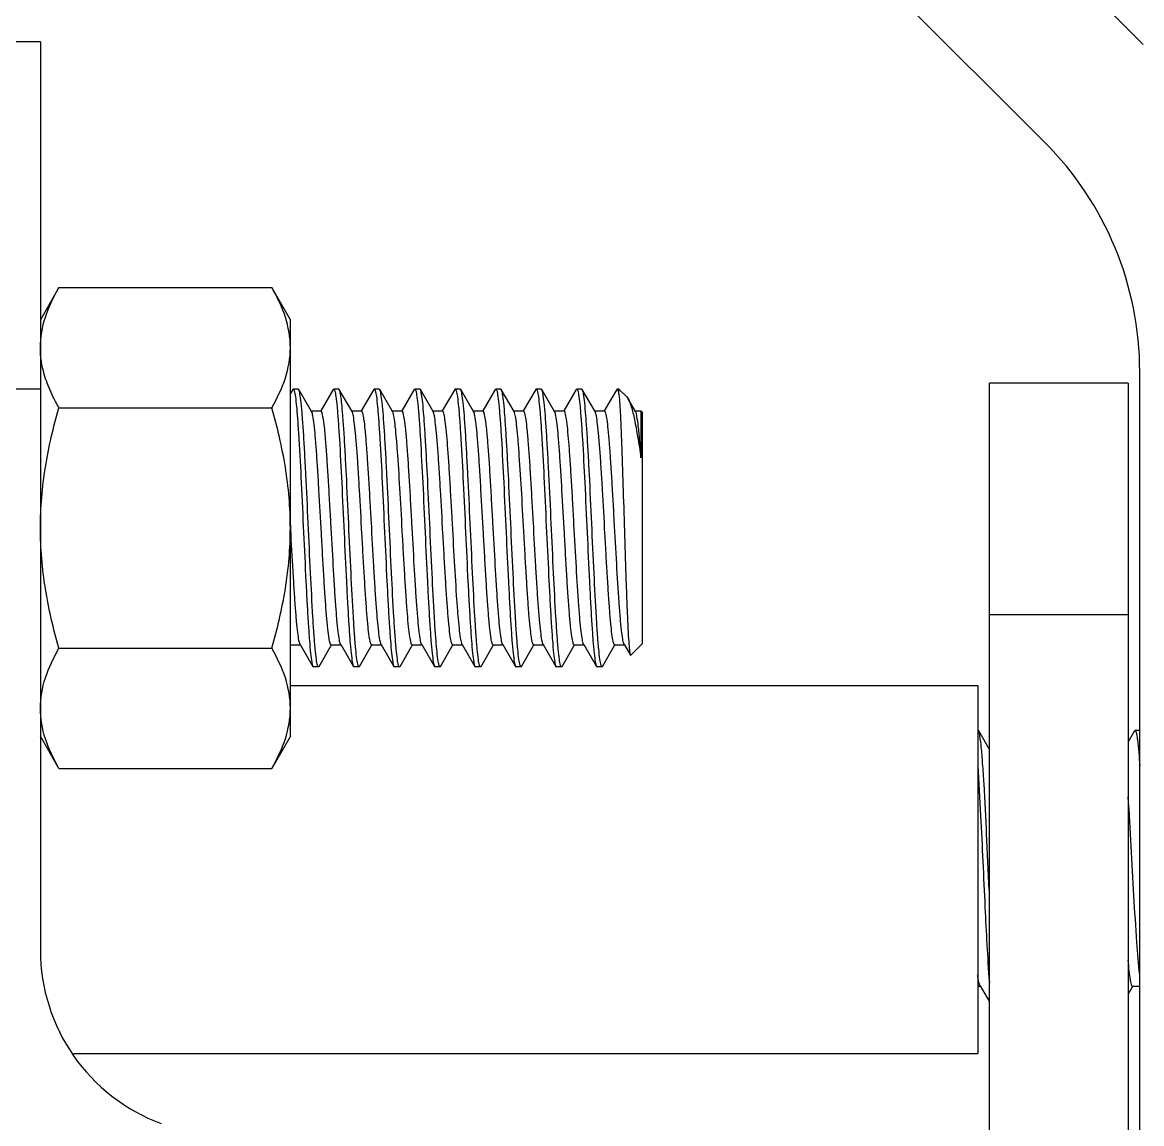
# Model space of a CAD drawing. Header units: inches. Extents: x -1293886 to -986005, y -15154 to 203628.
# Drawn here: x -1251787.1 to -1251553, y 85321.7 to 85552 of the extents above; entities that cross this region are included whole.
import ezdxf

# ---------------------------------------------------------------- set-up
doc = ezdxf.new("R2010")
doc.units = ezdxf.units.IN
doc.header["$LTSCALE"] = 100
doc.header["$MEASUREMENT"] = 0
doc.layers.add('W_DIM', color=4, linetype='Continuous')

# ---------------------------------------------------------------- blocks, each defined once
blk = doc.blocks.new('1111')
at = {"layer": 'W_DIM', "color": 7}
for p, q in [((-2291161.77, 1710171.53), (-2291038.33, 1710048.09)), ((-2291058.87, 1710027.55), (-2291182.31, 1710150.99)), ((-2291268.96, 1710048.61), (-2291298.01, 1710048.61)), ((-2291268.96, 1710048.61), (-2291268.96, 1709858.7)), ((-2291265.07, 1709997.25), (-2291268.96, 1709990.51)), ((-2291265.07, 1709997.25), (-2291220.57, 1709997.25)), ((-2291216.68, 1709990.51), (-2291220.57, 1709997.25)), ((-2291216.68, 1709903.39), (-2291216.68, 1709990.51)), ((-2291039.02, 1709773.89), (-2291039.02, 1709979.63)), ((-2291070.48, 1709661.73), (-2291070.48, 1709977.21)), ((-2291041.44, 1709977.21), (-2291070.48, 1709977.21)), ((-2291041.44, 1709977.21), (-2291041.44, 1709531.84)), ((-2291268.96, 1709976), (-2291298.01, 1709976)), ((-2291216.18, 1709975.9), (-2291216.68, 1709975.05)), ((-2291216.18, 1709975.9), (-2291216.08, 1709976)), ((-2291215.02, 1709976), (-2291216.08, 1709976)), ((-2291215.02, 1709976), (-2291216.08, 1709976)), ((-2291216.08, 1709976), (-2291216.06, 1709975.99)), ((-2291214.91, 1709975.9), (-2291215.02, 1709976)), ((-2291212.23, 1709971.29), (-2291214.91, 1709975.9)), ((-2291207.71, 1709975.9), (-2291210.31, 1709971.42)), ((-2291207.71, 1709975.9), (-2291207.6, 1709976)), ((-2291206.55, 1709976), (-2291207.6, 1709976)), ((-2291206.55, 1709976), (-2291207.6, 1709976)), ((-2291207.6, 1709976), (-2291207.59, 1709975.99)), ((-2291206.44, 1709975.9), (-2291206.55, 1709976)), ((-2291203.76, 1709971.29), (-2291206.44, 1709975.9)), ((-2291199.24, 1709975.9), (-2291201.84, 1709971.42)), ((-2291199.24, 1709975.9), (-2291199.13, 1709976)), ((-2291198.07, 1709976), (-2291199.13, 1709976)), ((-2291198.07, 1709976), (-2291199.13, 1709976)), ((-2291199.13, 1709976), (-2291199.12, 1709975.99)), ((-2291197.97, 1709975.9), (-2291198.07, 1709976)), ((-2291195.29, 1709971.29), (-2291197.97, 1709975.9)), ((-2291190.77, 1709975.9), (-2291193.36, 1709971.42)), ((-2291190.77, 1709975.9), (-2291190.66, 1709976)), ((-2291189.6, 1709976), (-2291190.66, 1709976)), ((-2291189.6, 1709976), (-2291190.66, 1709976)), ((-2291190.66, 1709976), (-2291190.64, 1709975.99)), ((-2291189.49, 1709975.9), (-2291189.6, 1709976)), ((-2291186.82, 1709971.29), (-2291189.49, 1709975.9)), ((-2291182.3, 1709975.9), (-2291184.89, 1709971.42)), ((-2291182.3, 1709975.9), (-2291182.19, 1709976)), ((-2291181.13, 1709976), (-2291182.19, 1709976)), ((-2291181.13, 1709976), (-2291182.19, 1709976)), ((-2291182.19, 1709976), (-2291182.17, 1709975.99)), ((-2291181.02, 1709975.9), (-2291181.13, 1709976)), ((-2291178.35, 1709971.29), (-2291181.02, 1709975.9)), ((-2291173.83, 1709975.9), (-2291176.42, 1709971.42)), ((-2291173.83, 1709975.9), (-2291173.72, 1709976)), ((-2291172.66, 1709976), (-2291173.72, 1709976)), ((-2291172.66, 1709976), (-2291173.72, 1709976)), ((-2291173.72, 1709976), (-2291173.7, 1709975.99)), ((-2291172.55, 1709975.9), (-2291172.66, 1709976)), ((-2291169.88, 1709971.29), (-2291172.55, 1709975.9)), ((-2291165.35, 1709975.9), (-2291167.95, 1709971.42)), ((-2291165.35, 1709975.9), (-2291165.25, 1709976)), ((-2291164.19, 1709976), (-2291165.25, 1709976)), ((-2291164.19, 1709976), (-2291165.25, 1709976)), ((-2291165.25, 1709976), (-2291165.23, 1709975.99)), ((-2291164.08, 1709975.9), (-2291164.19, 1709976)), ((-2291161.4, 1709971.29), (-2291164.08, 1709975.9)), ((-2291156.88, 1709975.9), (-2291159.48, 1709971.42)), ((-2291156.88, 1709975.9), (-2291156.77, 1709976)), ((-2291155.72, 1709976), (-2291156.77, 1709976)), ((-2291155.72, 1709976), (-2291156.77, 1709976)), ((-2291156.77, 1709976), (-2291156.76, 1709975.99)), ((-2291155.61, 1709975.9), (-2291155.72, 1709976)), ((-2291152.93, 1709971.29), (-2291155.61, 1709975.9)), ((-2291148.41, 1709975.9), (-2291151.01, 1709971.42)), ((-2291148.3, 1709976), (-2291148.41, 1709975.9)), ((-2291147.94, 1709976), (-2291148.3, 1709976)), ((-2291146.3, 1709974.35), (-2291147.94, 1709976)), ((-2291147.94, 1709974.93), (-2291147.94, 1709976)), ((-2291265.07, 1709972.1), (-2291220.57, 1709972.1)), ((-2291144.46, 1709971.29), (-2291146.02, 1709973.98)), ((-2291210.26, 1709971.4), (-2291212.3, 1709971.4)), ((-2291201.79, 1709971.4), (-2291203.83, 1709971.4)), ((-2291193.32, 1709971.4), (-2291195.35, 1709971.4)), ((-2291195.23, 1709971.15), (-2291195.29, 1709971.29)), ((-2291184.84, 1709971.4), (-2291186.88, 1709971.4)), ((-2291176.37, 1709971.4), (-2291178.41, 1709971.4)), ((-2291167.9, 1709971.4), (-2291169.94, 1709971.4)), ((-2291169.8, 1709971.11), (-2291169.88, 1709971.29)), ((-2291159.43, 1709971.4), (-2291161.47, 1709971.4)), ((-2291150.96, 1709971.4), (-2291153, 1709971.4)), ((-2291143.34, 1709971.4), (-2291144.52, 1709971.4)), ((-2291143.1, 1709971.15), (-2291143.34, 1709971.4)), ((-2291143.34, 1709971.4), (-2291143.34, 1709961.62)), ((-2291143.1, 1709971.15), (-2291143.1, 1709922.75)), ((-2291216.61, 1709946.95), (-2291216.68, 1709948.13)), ((-2291216.6, 1709946.65), (-2291216.61, 1709946.95)), ((-2291041.44, 1709928.8), (-2291070.48, 1709928.8)), ((-2291155.32, 1709922.61), (-2291155.4, 1709922.79)), ((-2291265.07, 1709921.8), (-2291220.57, 1709921.8)), ((-2291216.68, 1709922.25), (-2291216.55, 1709922.48)), ((-2291216.6, 1709922.5), (-2291214.56, 1709922.5)), ((-2291214.62, 1709922.61), (-2291211.95, 1709918)), ((-2291210.67, 1709918), (-2291208.08, 1709922.48)), ((-2291208.13, 1709922.5), (-2291206.09, 1709922.5)), ((-2291206.15, 1709922.61), (-2291203.48, 1709918)), ((-2291202.2, 1709918), (-2291199.61, 1709922.48)), ((-2291199.65, 1709922.5), (-2291197.62, 1709922.5)), ((-2291197.68, 1709922.61), (-2291195, 1709918)), ((-2291193.73, 1709918), (-2291191.13, 1709922.48)), ((-2291191.18, 1709922.5), (-2291189.14, 1709922.5)), ((-2291189.21, 1709922.61), (-2291186.53, 1709918)), ((-2291185.26, 1709918), (-2291182.66, 1709922.48)), ((-2291182.71, 1709922.5), (-2291180.67, 1709922.5)), ((-2291180.74, 1709922.61), (-2291178.06, 1709918)), ((-2291176.79, 1709918), (-2291174.19, 1709922.48)), ((-2291174.24, 1709922.5), (-2291172.2, 1709922.5)), ((-2291172.27, 1709922.61), (-2291169.59, 1709918)), ((-2291168.31, 1709918), (-2291165.72, 1709922.48)), ((-2291165.77, 1709922.5), (-2291163.73, 1709922.5)), ((-2291163.79, 1709922.61), (-2291161.12, 1709918)), ((-2291159.84, 1709918), (-2291157.25, 1709922.48)), ((-2291157.3, 1709922.5), (-2291155.26, 1709922.5)), ((-2291155.32, 1709922.61), (-2291152.65, 1709918)), ((-2291151.37, 1709918), (-2291148.78, 1709922.48)), ((-2291148.82, 1709922.5), (-2291146.79, 1709922.5)), ((-2291146.85, 1709922.61), (-2291146.89, 1709922.7)), ((-2291146.85, 1709922.61), (-2291146.79, 1709922.5)), ((-2291146.79, 1709922.5), (-2291145.56, 1709920.38)), ((-2291143.1, 1709922.75), (-2291145.48, 1709920.36)), ((-2291145.56, 1709920.38), (-2291145.48, 1709920.36)), ((-2291211.95, 1709918), (-2291211.84, 1709917.9)), ((-2291210.78, 1709917.9), (-2291211.84, 1709917.9)), ((-2291210.78, 1709917.9), (-2291211.84, 1709917.9)), ((-2291210.78, 1709917.9), (-2291210.8, 1709917.91)), ((-2291210.67, 1709918), (-2291210.78, 1709917.9)), ((-2291203.48, 1709918), (-2291203.37, 1709917.9)), ((-2291202.31, 1709917.9), (-2291203.37, 1709917.9)), ((-2291202.31, 1709917.9), (-2291203.37, 1709917.9)), ((-2291202.31, 1709917.9), (-2291202.33, 1709917.91)), ((-2291202.2, 1709918), (-2291202.31, 1709917.9)), ((-2291195, 1709918), (-2291194.9, 1709917.9)), ((-2291193.84, 1709917.9), (-2291194.9, 1709917.9)), ((-2291193.84, 1709917.9), (-2291194.9, 1709917.9)), ((-2291193.84, 1709917.9), (-2291193.85, 1709917.91)), ((-2291193.73, 1709918), (-2291193.84, 1709917.9)), ((-2291186.53, 1709918), (-2291186.43, 1709917.9)), ((-2291185.37, 1709917.9), (-2291186.43, 1709917.9)), ((-2291185.37, 1709917.9), (-2291186.43, 1709917.9)), ((-2291185.37, 1709917.9), (-2291185.38, 1709917.91)), ((-2291185.26, 1709918), (-2291185.37, 1709917.9)), ((-2291178.06, 1709918), (-2291177.95, 1709917.9)), ((-2291176.89, 1709917.9), (-2291177.95, 1709917.9)), ((-2291176.89, 1709917.9), (-2291177.95, 1709917.9)), ((-2291176.89, 1709917.9), (-2291176.91, 1709917.91)), ((-2291176.79, 1709918), (-2291176.89, 1709917.9)), ((-2291169.59, 1709918), (-2291169.48, 1709917.9)), ((-2291168.42, 1709917.9), (-2291169.48, 1709917.9)), ((-2291168.42, 1709917.9), (-2291169.48, 1709917.9)), ((-2291168.42, 1709917.9), (-2291168.44, 1709917.91)), ((-2291168.31, 1709918), (-2291168.42, 1709917.9)), ((-2291161.12, 1709918), (-2291161.01, 1709917.9)), ((-2291159.95, 1709917.9), (-2291161.01, 1709917.9)), ((-2291159.95, 1709917.9), (-2291161.01, 1709917.9)), ((-2291159.95, 1709917.9), (-2291159.97, 1709917.91)), ((-2291159.84, 1709918), (-2291159.95, 1709917.9)), ((-2291152.65, 1709918), (-2291152.54, 1709917.9)), ((-2291151.48, 1709917.9), (-2291152.54, 1709917.9)), ((-2291151.48, 1709917.9), (-2291152.54, 1709917.9)), ((-2291151.48, 1709917.9), (-2291151.5, 1709917.91)), ((-2291151.37, 1709918), (-2291151.48, 1709917.9)), ((-2291216.68, 1709914.03), (-2291072.9, 1709914.03)), ((-2291072.9, 1709914.03), (-2291072.9, 1709837.06)), ((-2291072.71, 1709904.5), (-2291072.82, 1709904.59)), ((-2291070.48, 1709900.65), (-2291072.71, 1709904.5)), ((-2291040.1, 1709904.5), (-2291041.44, 1709902.2)), ((-2291040.1, 1709904.5), (-2291040, 1709904.59)), ((-2291038.94, 1709904.59), (-2291040, 1709904.59)), ((-2291038.94, 1709904.59), (-2291040, 1709904.59)), ((-2291265.07, 1709896.65), (-2291268.96, 1709903.39)), ((-2291216.68, 1709903.39), (-2291220.57, 1709896.65)), ((-2291265.07, 1709896.65), (-2291220.57, 1709896.65)), ((-2291072.9, 1709851.1), (-2291072.3, 1709851.1)), ((-2291072.43, 1709851.21), (-2291070.48, 1709847.85)), ((-2291041.44, 1709849.4), (-2291040.45, 1709851.1)), ((-2291040.52, 1709851.1), (-2291039.02, 1709851.1)), ((-2291262.01, 1709837.06), (-2291072.9, 1709837.06))]:
    blk.add_line(p, q, dxfattribs=at)
for centre, radius, start, end in [((-2291106.79, 1709979.63), 67.77, 0, 45), ((-2291230.23, 1709858.7), 67.77, 180, 249.6825), ((-2291230.23, 1709858.7), 38.73, 180, 249.6825)]:
    blk.add_arc(centre, radius, start, end, dxfattribs=at)
for points, knots in [([(-2291268.96, 1709984.67), (-2291268.96, 1709986.82), (-2291268.16, 1709991.26), (-2291266.21, 1709995.27), (-2291265.07, 1709997.25)], [0, 0, 0, 0, 0.485069, 1, 1, 1, 1]), ([(-2291216.68, 1709984.67), (-2291216.68, 1709986.82), (-2291217.48, 1709991.26), (-2291219.43, 1709995.27), (-2291220.57, 1709997.25)], [0, 0, 0, 0, 0.485069, 1, 1, 1, 1]), ([(-2291267.54, 1709977.26), (-2291267.77, 1709977.86), (-2291268.56, 1709980.26), (-2291268.96, 1709982.79), (-2291268.96, 1709984.67)], [0, 0, 0, 0, 0.255881, 1, 1, 1, 1]), ([(-2291220.57, 1709972.1), (-2291219.43, 1709974.07), (-2291217.48, 1709978.08), (-2291216.68, 1709982.53), (-2291216.68, 1709984.67)], [0, 0, 0, 0, 0.514931, 1, 1, 1, 1]), ([(-2291265.07, 1709972.1), (-2291265.31, 1709972.52), (-2291266.24, 1709974.19), (-2291267.05, 1709975.93), (-2291267.54, 1709977.26)], [0, 0, 0, 0, 0.255395, 1, 1, 1, 1]), ([(-2291216.06, 1709975.99), (-2291216.04, 1709975.99), (-2291215.94, 1709975.91), (-2291215.91, 1709975.78), (-2291215.88, 1709975.68)], [0, 0, 0, 0, 0.14607, 1, 1, 1, 1]), ([(-2291215.88, 1709975.68), (-2291215.75, 1709975.28), (-2291215.58, 1709974.14), (-2291215.35, 1709972.02), (-2291215.12, 1709969.05), (-2291214.77, 1709963.76), (-2291214.38, 1709955.99), (-2291213.92, 1709946.03), (-2291213.52, 1709937.58), (-2291213.19, 1709931.22), (-2291212.95, 1709927.12), (-2291212.71, 1709923.69), (-2291212.49, 1709921), (-2291212.24, 1709919.21), (-2291212.1, 1709918.27), (-2291211.95, 1709918)], [0, 0, 0, 0, 0.021893, 0.059338, 0.11121, 0.175832, 0.33449, 0.514559, 0.692469, 0.77323, 0.844901, 0.90513, 0.951948, 0.983856, 1, 1, 1, 1]), ([(-2291210.98, 1709918.21), (-2291211.11, 1709918.62), (-2291211.27, 1709919.75), (-2291211.51, 1709921.88), (-2291211.74, 1709924.84), (-2291212.08, 1709930.14), (-2291212.48, 1709937.91), (-2291212.94, 1709947.86), (-2291213.33, 1709956.32), (-2291213.67, 1709962.68), (-2291213.9, 1709966.78), (-2291214.15, 1709970.21), (-2291214.36, 1709972.89), (-2291214.62, 1709974.68), (-2291214.75, 1709975.63), (-2291214.91, 1709975.9)], [0, 0, 0, 0, 0.02187, 0.059297, 0.111154, 0.175764, 0.334422, 0.514507, 0.692435, 0.773208, 0.844889, 0.905123, 0.951944, 0.983855, 1, 1, 1, 1]), ([(-2291207.59, 1709975.99), (-2291207.57, 1709975.99), (-2291207.47, 1709975.91), (-2291207.44, 1709975.79), (-2291207.41, 1709975.69)], [0, 0, 0, 0, 0.146483, 1, 1, 1, 1]), ([(-2291207.41, 1709975.69), (-2291207.28, 1709975.29), (-2291207.11, 1709974.15), (-2291206.88, 1709972.02), (-2291206.65, 1709969.06), (-2291206.3, 1709963.77), (-2291205.91, 1709956), (-2291205.44, 1709946.04), (-2291205.05, 1709937.59), (-2291204.72, 1709931.22), (-2291204.48, 1709927.12), (-2291204.24, 1709923.69), (-2291204.02, 1709921.01), (-2291203.77, 1709919.21), (-2291203.63, 1709918.27), (-2291203.48, 1709918)], [0, 0, 0, 0, 0.021833, 0.05923, 0.111064, 0.175659, 0.33431, 0.514413, 0.692368, 0.773157, 0.844855, 0.905103, 0.951934, 0.983852, 1, 1, 1, 1]), ([(-2291202.51, 1709918.21), (-2291202.63, 1709918.62), (-2291202.8, 1709919.76), (-2291203.04, 1709921.88), (-2291203.27, 1709924.85), (-2291203.61, 1709930.14), (-2291204.01, 1709937.91), (-2291204.47, 1709947.86), (-2291204.86, 1709956.32), (-2291205.19, 1709962.68), (-2291205.43, 1709966.78), (-2291205.68, 1709970.21), (-2291205.89, 1709972.89), (-2291206.15, 1709974.68), (-2291206.28, 1709975.63), (-2291206.44, 1709975.9)], [0, 0, 0, 0, 0.02189, 0.059333, 0.111204, 0.175825, 0.334482, 0.514553, 0.692464, 0.773225, 0.844897, 0.905128, 0.951947, 0.983856, 1, 1, 1, 1]), ([(-2291199.12, 1709975.99), (-2291199.1, 1709975.99), (-2291199, 1709975.91), (-2291198.97, 1709975.79), (-2291198.94, 1709975.7)], [0, 0, 0, 0, 0.14739, 1, 1, 1, 1]), ([(-2291198.94, 1709975.7), (-2291198.81, 1709975.3), (-2291198.64, 1709974.16), (-2291198.41, 1709972.04), (-2291198.18, 1709969.09), (-2291197.83, 1709963.8), (-2291197.44, 1709956.03), (-2291196.97, 1709946.07), (-2291196.58, 1709937.61), (-2291196.25, 1709931.24), (-2291196.01, 1709927.13), (-2291195.77, 1709923.7), (-2291195.55, 1709921.01), (-2291195.3, 1709919.22), (-2291195.16, 1709918.27), (-2291195, 1709918)], [0, 0, 0, 0, 0.021699, 0.058987, 0.110742, 0.175283, 0.333897, 0.514056, 0.692114, 0.772961, 0.844719, 0.905022, 0.951896, 0.98384, 1, 1, 1, 1]), ([(-2291194.03, 1709918.21), (-2291194.16, 1709918.61), (-2291194.33, 1709919.75), (-2291194.57, 1709921.88), (-2291194.8, 1709924.84), (-2291195.14, 1709930.13), (-2291195.54, 1709937.9), (-2291196, 1709947.86), (-2291196.39, 1709956.31), (-2291196.72, 1709962.68), (-2291196.96, 1709966.77), (-2291197.2, 1709970.21), (-2291197.42, 1709972.89), (-2291197.68, 1709974.68), (-2291197.81, 1709975.63), (-2291197.97, 1709975.9)], [0, 0, 0, 0, 0.021836, 0.059237, 0.111077, 0.175677, 0.334321, 0.514424, 0.692372, 0.773156, 0.844853, 0.905103, 0.951936, 0.983852, 1, 1, 1, 1]), ([(-2291190.64, 1709975.99), (-2291190.63, 1709975.99), (-2291190.53, 1709975.91), (-2291190.5, 1709975.78), (-2291190.46, 1709975.69)], [0, 0, 0, 0, 0.146196, 1, 1, 1, 1]), ([(-2291190.46, 1709975.69), (-2291190.34, 1709975.28), (-2291190.17, 1709974.14), (-2291189.93, 1709972.02), (-2291189.7, 1709969.06), (-2291189.36, 1709963.76), (-2291188.96, 1709955.99), (-2291188.5, 1709946.04), (-2291188.11, 1709937.58), (-2291187.78, 1709931.22), (-2291187.54, 1709927.12), (-2291187.29, 1709923.69), (-2291187.08, 1709921), (-2291186.82, 1709919.21), (-2291186.69, 1709918.27), (-2291186.53, 1709918)], [0, 0, 0, 0, 0.021874, 0.059306, 0.111169, 0.175785, 0.334437, 0.514518, 0.69244, 0.773206, 0.844885, 0.905122, 0.951944, 0.983855, 1, 1, 1, 1]), ([(-2291185.56, 1709918.21), (-2291185.69, 1709918.6), (-2291185.86, 1709919.74), (-2291186.09, 1709921.86), (-2291186.32, 1709924.82), (-2291186.67, 1709930.11), (-2291187.06, 1709937.88), (-2291187.53, 1709947.84), (-2291187.92, 1709956.3), (-2291188.25, 1709962.67), (-2291188.49, 1709966.77), (-2291188.73, 1709970.21), (-2291188.95, 1709972.89), (-2291189.2, 1709974.68), (-2291189.34, 1709975.63), (-2291189.49, 1709975.9)], [0, 0, 0, 0, 0.021728, 0.059039, 0.110811, 0.175364, 0.333989, 0.514137, 0.692171, 0.773007, 0.844751, 0.905041, 0.951904, 0.983842, 1, 1, 1, 1]), ([(-2291182.17, 1709975.99), (-2291182.16, 1709975.99), (-2291182.05, 1709975.91), (-2291182.02, 1709975.78), (-2291181.99, 1709975.68)], [0, 0, 0, 0, 0.146015, 1, 1, 1, 1]), ([(-2291181.99, 1709975.68), (-2291181.86, 1709975.28), (-2291181.7, 1709974.14), (-2291181.46, 1709972.01), (-2291181.23, 1709969.05), (-2291180.89, 1709963.76), (-2291180.49, 1709955.99), (-2291180.03, 1709946.03), (-2291179.64, 1709937.58), (-2291179.3, 1709931.22), (-2291179.07, 1709927.12), (-2291178.82, 1709923.69), (-2291178.61, 1709921), (-2291178.35, 1709919.21), (-2291178.22, 1709918.27), (-2291178.06, 1709918)], [0, 0, 0, 0, 0.021902, 0.059353, 0.11123, 0.175855, 0.334516, 0.514581, 0.692484, 0.773243, 0.844911, 0.905136, 0.951951, 0.983857, 1, 1, 1, 1]), ([(-2291177.09, 1709918.21), (-2291177.22, 1709918.62), (-2291177.39, 1709919.76), (-2291177.62, 1709921.88), (-2291177.85, 1709924.85), (-2291178.2, 1709930.14), (-2291178.59, 1709937.91), (-2291179.05, 1709947.86), (-2291179.45, 1709956.32), (-2291179.78, 1709962.68), (-2291180.02, 1709966.78), (-2291180.26, 1709970.21), (-2291180.48, 1709972.89), (-2291180.73, 1709974.68), (-2291180.87, 1709975.63), (-2291181.02, 1709975.9)], [0, 0, 0, 0, 0.021885, 0.059324, 0.11119, 0.175807, 0.334466, 0.514541, 0.692458, 0.773225, 0.8449, 0.90513, 0.951948, 0.983856, 1, 1, 1, 1]), ([(-2291173.7, 1709975.99), (-2291173.68, 1709975.99), (-2291173.58, 1709975.91), (-2291173.55, 1709975.79), (-2291173.52, 1709975.69)], [0, 0, 0, 0, 0.146759, 1, 1, 1, 1]), ([(-2291173.52, 1709975.69), (-2291173.39, 1709975.29), (-2291173.23, 1709974.15), (-2291172.99, 1709972.03), (-2291172.76, 1709969.07), (-2291172.42, 1709963.78), (-2291172.02, 1709956.01), (-2291171.56, 1709946.05), (-2291171.17, 1709937.59), (-2291170.83, 1709931.23), (-2291170.6, 1709927.13), (-2291170.35, 1709923.69), (-2291170.14, 1709921.01), (-2291169.88, 1709919.21), (-2291169.75, 1709918.27), (-2291169.59, 1709918)], [0, 0, 0, 0, 0.021792, 0.059156, 0.110966, 0.175545, 0.334187, 0.514308, 0.692293, 0.7731, 0.844815, 0.905079, 0.951923, 0.983848, 1, 1, 1, 1]), ([(-2291168.62, 1709918.21), (-2291168.75, 1709918.62), (-2291168.91, 1709919.76), (-2291169.15, 1709921.88), (-2291169.38, 1709924.84), (-2291169.73, 1709930.14), (-2291170.12, 1709937.91), (-2291170.58, 1709947.86), (-2291170.98, 1709956.32), (-2291171.31, 1709962.68), (-2291171.55, 1709966.78), (-2291171.79, 1709970.21), (-2291172, 1709972.89), (-2291172.26, 1709974.68), (-2291172.39, 1709975.63), (-2291172.55, 1709975.9)], [0, 0, 0, 0, 0.021878, 0.059312, 0.111177, 0.175794, 0.334448, 0.514526, 0.692445, 0.773211, 0.844888, 0.905123, 0.951945, 0.983855, 1, 1, 1, 1]), ([(-2291165.23, 1709975.99), (-2291165.21, 1709975.99), (-2291165.11, 1709975.91), (-2291165.08, 1709975.79), (-2291165.05, 1709975.69)], [0, 0, 0, 0, 0.146768, 1, 1, 1, 1]), ([(-2291165.05, 1709975.69), (-2291164.92, 1709975.29), (-2291164.76, 1709974.15), (-2291164.52, 1709972.03), (-2291164.29, 1709969.07), (-2291163.95, 1709963.78), (-2291163.55, 1709956.01), (-2291163.09, 1709946.05), (-2291162.69, 1709937.59), (-2291162.36, 1709931.23), (-2291162.12, 1709927.13), (-2291161.88, 1709923.69), (-2291161.67, 1709921.01), (-2291161.41, 1709919.21), (-2291161.27, 1709918.27), (-2291161.12, 1709918)], [0, 0, 0, 0, 0.021791, 0.059155, 0.110967, 0.175548, 0.334182, 0.514304, 0.692288, 0.773093, 0.844809, 0.905077, 0.951923, 0.983848, 1, 1, 1, 1]), ([(-2291160.15, 1709918.21), (-2291160.28, 1709918.61), (-2291160.44, 1709919.74), (-2291160.68, 1709921.86), (-2291160.91, 1709924.82), (-2291161.25, 1709930.12), (-2291161.65, 1709937.89), (-2291162.11, 1709947.84), (-2291162.5, 1709956.3), (-2291162.84, 1709962.67), (-2291163.07, 1709966.77), (-2291163.32, 1709970.21), (-2291163.53, 1709972.89), (-2291163.79, 1709974.68), (-2291163.92, 1709975.63), (-2291164.08, 1709975.9)], [0, 0, 0, 0, 0.021768, 0.059112, 0.11091, 0.17548, 0.33411, 0.514241, 0.692243, 0.773059, 0.844786, 0.905063, 0.951916, 0.983846, 1, 1, 1, 1]), ([(-2291156.76, 1709975.99), (-2291156.74, 1709975.99), (-2291156.64, 1709975.91), (-2291156.61, 1709975.78), (-2291156.58, 1709975.69)], [0, 0, 0, 0, 0.146155, 1, 1, 1, 1]), ([(-2291156.58, 1709975.69), (-2291156.45, 1709975.28), (-2291156.28, 1709974.14), (-2291156.05, 1709972.02), (-2291155.82, 1709969.05), (-2291155.47, 1709963.76), (-2291155.08, 1709955.99), (-2291154.61, 1709946.04), (-2291154.22, 1709937.58), (-2291153.89, 1709931.22), (-2291153.65, 1709927.12), (-2291153.41, 1709923.69), (-2291153.19, 1709921), (-2291152.94, 1709919.21), (-2291152.8, 1709918.27), (-2291152.65, 1709918)], [0, 0, 0, 0, 0.02188, 0.059316, 0.111182, 0.1758, 0.334454, 0.51453, 0.692448, 0.773213, 0.844889, 0.905123, 0.951945, 0.983855, 1, 1, 1, 1]), ([(-2291151.67, 1709918.21), (-2291151.8, 1709918.61), (-2291151.97, 1709919.74), (-2291152.21, 1709921.86), (-2291152.44, 1709924.82), (-2291152.78, 1709930.12), (-2291153.18, 1709937.89), (-2291153.64, 1709947.84), (-2291154.03, 1709956.3), (-2291154.36, 1709962.67), (-2291154.6, 1709966.77), (-2291154.85, 1709970.21), (-2291155.06, 1709972.89), (-2291155.32, 1709974.68), (-2291155.45, 1709975.63), (-2291155.61, 1709975.9)], [0, 0, 0, 0, 0.021766, 0.059108, 0.110903, 0.175472, 0.334108, 0.51424, 0.692244, 0.773062, 0.844789, 0.905064, 0.951915, 0.983846, 1, 1, 1, 1]), ([(-2291148.2, 1709975.91), (-2291148.21, 1709975.93), (-2291148.24, 1709975.97), (-2291148.28, 1709976), (-2291148.3, 1709976)], [0, 0, 0, 0, 0.595459, 1, 1, 1, 1]), ([(-2291147.94, 1709974.93), (-2291147.96, 1709975.05), (-2291148.02, 1709975.38), (-2291148.09, 1709975.72), (-2291148.2, 1709975.91)], [0, 0, 0, 0, 0.346578, 1, 1, 1, 1]), ([(-2291147.94, 1709974.93), (-2291147.79, 1709973.49), (-2291147.6, 1709969.72), (-2291147.33, 1709963.01), (-2291147.06, 1709954.56), (-2291146.78, 1709945.32), (-2291146.54, 1709937.62), (-2291146.33, 1709931.9), (-2291146.19, 1709928.26), (-2291146.03, 1709925.24), (-2291145.91, 1709922.9), (-2291145.73, 1709921.39), (-2291145.68, 1709920.59), (-2291145.56, 1709920.39)], [0, 0, 0, 0, 0.079873, 0.207357, 0.368394, 0.544526, 0.714953, 0.791458, 0.858883, 0.915067, 0.958179, 0.986787, 1, 1, 1, 1]), ([(-2291268.96, 1709946.95), (-2291268.96, 1709951.2), (-2291268.22, 1709959.72), (-2291266.25, 1709968.01), (-2291265.07, 1709972.1)], [0, 0, 0, 0, 0.499896, 1, 1, 1, 1]), ([(-2291216.68, 1709946.95), (-2291216.68, 1709951.2), (-2291217.42, 1709959.72), (-2291219.39, 1709968.01), (-2291220.57, 1709972.1)], [0, 0, 0, 0, 0.499896, 1, 1, 1, 1]), ([(-2291146.02, 1709973.98), (-2291145.73, 1709973.47), (-2291145.25, 1709972.02), (-2291144.62, 1709969.37), (-2291143.98, 1709965.78), (-2291143.56, 1709963.09), (-2291143.34, 1709961.62)], [0, 0, 0, 0, 0.139011, 0.356589, 0.647179, 1, 1, 1, 1]), ([(-2291208.13, 1709922.5), (-2291208.18, 1709922.5), (-2291208.31, 1709922.68), (-2291208.47, 1709923.24), (-2291208.7, 1709924.53), (-2291208.93, 1709926.62), (-2291209.18, 1709929.47), (-2291209.43, 1709932.94), (-2291209.68, 1709936.92), (-2291209.93, 1709941.25), (-2291210.26, 1709947.31), (-2291210.59, 1709953.3), (-2291210.94, 1709959.03), (-2291211.18, 1709962.77), (-2291211.44, 1709965.93), (-2291211.67, 1709968.43), (-2291211.93, 1709970.12), (-2291212.08, 1709971.02), (-2291212.23, 1709971.29)], [0, 0, 0, 0, 0.003456, 0.010692, 0.037889, 0.081613, 0.140406, 0.212192, 0.2944, 0.384075, 0.477989, 0.664972, 0.751304, 0.828651, 0.894236, 0.945722, 0.981321, 1, 1, 1, 1]), ([(-2291206.15, 1709922.61), (-2291206.31, 1709922.88), (-2291206.46, 1709923.78), (-2291206.72, 1709925.47), (-2291206.95, 1709927.97), (-2291207.2, 1709931.13), (-2291207.45, 1709934.87), (-2291207.79, 1709940.6), (-2291208.12, 1709946.59), (-2291208.46, 1709952.64), (-2291208.71, 1709956.98), (-2291208.96, 1709960.96), (-2291209.21, 1709964.43), (-2291209.46, 1709967.28), (-2291209.69, 1709969.37), (-2291209.91, 1709970.66), (-2291210.08, 1709971.22), (-2291210.2, 1709971.4), (-2291210.26, 1709971.4)], [0, 0, 0, 0, 0.01868, 0.054278, 0.105764, 0.171348, 0.248694, 0.335027, 0.52201, 0.615925, 0.705601, 0.787809, 0.859593, 0.918386, 0.962109, 0.989306, 0.996546, 1, 1, 1, 1]), ([(-2291199.65, 1709922.5), (-2291199.71, 1709922.5), (-2291199.83, 1709922.68), (-2291200, 1709923.24), (-2291200.23, 1709924.53), (-2291200.46, 1709926.62), (-2291200.71, 1709929.47), (-2291200.95, 1709932.94), (-2291201.21, 1709936.92), (-2291201.46, 1709941.25), (-2291201.79, 1709947.31), (-2291202.12, 1709953.3), (-2291202.46, 1709959.03), (-2291202.71, 1709962.77), (-2291202.97, 1709965.93), (-2291203.2, 1709968.43), (-2291203.45, 1709970.12), (-2291203.61, 1709971.02), (-2291203.76, 1709971.29)], [0, 0, 0, 0, 0.003456, 0.010693, 0.037891, 0.081614, 0.140408, 0.212192, 0.2944, 0.384075, 0.47799, 0.664974, 0.751306, 0.828653, 0.894237, 0.945723, 0.981321, 1, 1, 1, 1]), ([(-2291197.68, 1709922.61), (-2291197.83, 1709922.88), (-2291197.99, 1709923.78), (-2291198.25, 1709925.47), (-2291198.48, 1709927.97), (-2291198.73, 1709931.13), (-2291198.98, 1709934.87), (-2291199.32, 1709940.6), (-2291199.65, 1709946.59), (-2291199.98, 1709952.64), (-2291200.24, 1709956.98), (-2291200.49, 1709960.96), (-2291200.74, 1709964.43), (-2291200.98, 1709967.28), (-2291201.22, 1709969.37), (-2291201.44, 1709970.66), (-2291201.61, 1709971.22), (-2291201.73, 1709971.4), (-2291201.79, 1709971.4)], [0, 0, 0, 0, 0.018679, 0.054277, 0.105763, 0.171348, 0.248694, 0.335027, 0.52201, 0.615925, 0.7056, 0.787807, 0.859593, 0.918386, 0.96211, 0.989308, 0.996544, 1, 1, 1, 1]), ([(-2291191.18, 1709922.5), (-2291191.24, 1709922.5), (-2291191.36, 1709922.67), (-2291191.52, 1709923.22), (-2291191.75, 1709924.47), (-2291191.97, 1709926.5), (-2291192.22, 1709929.27), (-2291192.46, 1709932.64), (-2291192.71, 1709936.52), (-2291192.96, 1709940.76), (-2291193.29, 1709946.72), (-2291193.68, 1709953.92), (-2291194.09, 1709960.71), (-2291194.44, 1709965.35), (-2291194.68, 1709967.95), (-2291194.92, 1709969.81), (-2291195.09, 1709970.8), (-2291195.23, 1709971.15)], [0, 0, 0, 0, 0.003387, 0.010439, 0.0369, 0.079457, 0.136743, 0.2068, 0.287199, 0.375139, 0.467553, 0.652855, 0.817457, 0.884687, 0.938635, 0.97747, 1, 1, 1, 1]), ([(-2291189.21, 1709922.61), (-2291189.36, 1709922.88), (-2291189.52, 1709923.78), (-2291189.77, 1709925.47), (-2291190, 1709927.97), (-2291190.26, 1709931.13), (-2291190.51, 1709934.87), (-2291190.85, 1709940.6), (-2291191.18, 1709946.59), (-2291191.51, 1709952.64), (-2291191.76, 1709956.98), (-2291192.02, 1709960.96), (-2291192.26, 1709964.43), (-2291192.51, 1709967.28), (-2291192.74, 1709969.37), (-2291192.97, 1709970.66), (-2291193.14, 1709971.22), (-2291193.26, 1709971.4), (-2291193.32, 1709971.4)], [0, 0, 0, 0, 0.01868, 0.054279, 0.105765, 0.17135, 0.248697, 0.335029, 0.522011, 0.615926, 0.705601, 0.787809, 0.859595, 0.918388, 0.962111, 0.989308, 0.996545, 1, 1, 1, 1]), ([(-2291182.71, 1709922.5), (-2291182.77, 1709922.5), (-2291182.89, 1709922.68), (-2291183.06, 1709923.24), (-2291183.28, 1709924.53), (-2291183.51, 1709926.62), (-2291183.76, 1709929.47), (-2291184.01, 1709932.94), (-2291184.26, 1709936.92), (-2291184.51, 1709941.25), (-2291184.85, 1709947.31), (-2291185.18, 1709953.3), (-2291185.52, 1709959.03), (-2291185.77, 1709962.77), (-2291186.02, 1709965.93), (-2291186.25, 1709968.43), (-2291186.51, 1709970.12), (-2291186.67, 1709971.02), (-2291186.82, 1709971.29)], [0, 0, 0, 0, 0.003455, 0.010692, 0.037889, 0.081612, 0.140406, 0.212191, 0.294399, 0.384075, 0.477989, 0.664972, 0.751304, 0.82865, 0.894235, 0.945722, 0.981321, 1, 1, 1, 1]), ([(-2291180.83, 1709922.83), (-2291180.95, 1709923.2), (-2291181.13, 1709924.24), (-2291181.37, 1709926.16), (-2291181.61, 1709928.8), (-2291181.95, 1709933.47), (-2291182.36, 1709940.25), (-2291182.75, 1709947.43), (-2291183.08, 1709953.34), (-2291183.33, 1709957.54), (-2291183.57, 1709961.38), (-2291183.82, 1709964.72), (-2291184.06, 1709967.45), (-2291184.28, 1709969.45), (-2291184.51, 1709970.69), (-2291184.67, 1709971.23), (-2291184.79, 1709971.4), (-2291184.84, 1709971.4)], [0, 0, 0, 0, 0.024104, 0.064245, 0.119183, 0.187069, 0.352029, 0.536643, 0.62845, 0.715691, 0.795361, 0.864724, 0.921406, 0.963495, 0.989662, 0.996639, 1, 1, 1, 1]), ([(-2291174.24, 1709922.5), (-2291174.3, 1709922.5), (-2291174.42, 1709922.68), (-2291174.59, 1709923.24), (-2291174.81, 1709924.53), (-2291175.04, 1709926.62), (-2291175.29, 1709929.47), (-2291175.54, 1709932.94), (-2291175.79, 1709936.92), (-2291176.04, 1709941.25), (-2291176.38, 1709947.31), (-2291176.71, 1709953.3), (-2291177.05, 1709959.03), (-2291177.3, 1709962.77), (-2291177.55, 1709965.93), (-2291177.78, 1709968.43), (-2291178.04, 1709970.12), (-2291178.19, 1709971.02), (-2291178.35, 1709971.29)], [0, 0, 0, 0, 0.003456, 0.010693, 0.037891, 0.081614, 0.140408, 0.212193, 0.2944, 0.384075, 0.47799, 0.664974, 0.751306, 0.828653, 0.894237, 0.945723, 0.981321, 1, 1, 1, 1]), ([(-2291172.27, 1709922.61), (-2291172.42, 1709922.88), (-2291172.57, 1709923.78), (-2291172.83, 1709925.47), (-2291173.06, 1709927.97), (-2291173.31, 1709931.13), (-2291173.56, 1709934.87), (-2291173.91, 1709940.6), (-2291174.23, 1709946.59), (-2291174.57, 1709952.64), (-2291174.82, 1709956.98), (-2291175.07, 1709960.96), (-2291175.32, 1709964.43), (-2291175.57, 1709967.28), (-2291175.8, 1709969.37), (-2291176.03, 1709970.66), (-2291176.19, 1709971.22), (-2291176.32, 1709971.4), (-2291176.37, 1709971.4)], [0, 0, 0, 0, 0.018679, 0.054277, 0.105763, 0.171347, 0.248694, 0.335027, 0.52201, 0.615925, 0.7056, 0.787807, 0.859592, 0.918386, 0.962109, 0.989307, 0.996544, 1, 1, 1, 1]), ([(-2291165.77, 1709922.5), (-2291165.82, 1709922.5), (-2291165.94, 1709922.67), (-2291166.11, 1709923.21), (-2291166.33, 1709924.46), (-2291166.56, 1709926.47), (-2291166.8, 1709929.22), (-2291167.04, 1709932.58), (-2291167.29, 1709936.43), (-2291167.54, 1709940.66), (-2291167.87, 1709946.59), (-2291168.26, 1709953.77), (-2291168.67, 1709960.56), (-2291169.02, 1709965.22), (-2291169.25, 1709967.84), (-2291169.49, 1709969.73), (-2291169.67, 1709970.75), (-2291169.8, 1709971.11)], [0, 0, 0, 0, 0.003373, 0.010385, 0.036689, 0.078996, 0.13596, 0.205646, 0.285655, 0.373222, 0.465313, 0.650248, 0.815042, 0.882623, 0.937099, 0.976631, 1, 1, 1, 1]), ([(-2291163.79, 1709922.61), (-2291163.95, 1709922.88), (-2291164.1, 1709923.78), (-2291164.36, 1709925.47), (-2291164.59, 1709927.97), (-2291164.84, 1709931.13), (-2291165.09, 1709934.87), (-2291165.44, 1709940.6), (-2291165.76, 1709946.59), (-2291166.1, 1709952.64), (-2291166.35, 1709956.98), (-2291166.6, 1709960.96), (-2291166.85, 1709964.43), (-2291167.1, 1709967.28), (-2291167.33, 1709969.37), (-2291167.55, 1709970.66), (-2291167.72, 1709971.22), (-2291167.84, 1709971.4), (-2291167.9, 1709971.4)], [0, 0, 0, 0, 0.01868, 0.054279, 0.105765, 0.17135, 0.248697, 0.335029, 0.522011, 0.615925, 0.705601, 0.787809, 0.859595, 0.918388, 0.962111, 0.989308, 0.996545, 1, 1, 1, 1]), ([(-2291157.3, 1709922.5), (-2291157.35, 1709922.5), (-2291157.48, 1709922.68), (-2291157.64, 1709923.24), (-2291157.87, 1709924.53), (-2291158.1, 1709926.62), (-2291158.35, 1709929.47), (-2291158.6, 1709932.94), (-2291158.85, 1709936.92), (-2291159.1, 1709941.25), (-2291159.43, 1709947.31), (-2291159.76, 1709953.3), (-2291160.11, 1709959.03), (-2291160.36, 1709962.77), (-2291160.61, 1709965.93), (-2291160.84, 1709968.43), (-2291161.1, 1709970.12), (-2291161.25, 1709971.02), (-2291161.4, 1709971.29)], [0, 0, 0, 0, 0.003455, 0.010692, 0.037889, 0.081612, 0.140405, 0.212191, 0.294399, 0.384075, 0.477989, 0.664971, 0.751303, 0.82865, 0.894235, 0.945721, 0.98132, 1, 1, 1, 1]), ([(-2291155.4, 1709922.79), (-2291155.53, 1709923.14), (-2291155.7, 1709924.16), (-2291155.94, 1709926.05), (-2291156.18, 1709928.67), (-2291156.53, 1709933.32), (-2291156.94, 1709940.11), (-2291157.33, 1709947.3), (-2291157.66, 1709953.23), (-2291157.91, 1709957.46), (-2291158.15, 1709961.32), (-2291158.4, 1709964.67), (-2291158.64, 1709967.42), (-2291158.87, 1709969.44), (-2291159.09, 1709970.69), (-2291159.25, 1709971.23), (-2291159.37, 1709971.4), (-2291159.43, 1709971.4)], [0, 0, 0, 0, 0.023269, 0.062718, 0.117132, 0.184671, 0.349442, 0.534421, 0.62655, 0.714161, 0.794217, 0.863947, 0.920949, 0.963286, 0.989608, 0.996625, 1, 1, 1, 1]), ([(-2291148.82, 1709922.5), (-2291148.88, 1709922.5), (-2291149, 1709922.68), (-2291149.17, 1709923.24), (-2291149.4, 1709924.53), (-2291149.63, 1709926.62), (-2291149.88, 1709929.47), (-2291150.12, 1709932.94), (-2291150.38, 1709936.92), (-2291150.63, 1709941.25), (-2291150.96, 1709947.31), (-2291151.29, 1709953.3), (-2291151.64, 1709959.03), (-2291151.88, 1709962.77), (-2291152.14, 1709965.93), (-2291152.37, 1709968.43), (-2291152.62, 1709970.12), (-2291152.78, 1709971.02), (-2291152.93, 1709971.29)], [0, 0, 0, 0, 0.003455, 0.010693, 0.037891, 0.081614, 0.140407, 0.212192, 0.2944, 0.384075, 0.47799, 0.664974, 0.751306, 0.828653, 0.894237, 0.945723, 0.981321, 1, 1, 1, 1]), ([(-2291146.89, 1709922.7), (-2291147.03, 1709923.02), (-2291147.2, 1709923.98), (-2291147.45, 1709925.78), (-2291147.68, 1709928.35), (-2291148.04, 1709932.97), (-2291148.45, 1709939.76), (-2291148.84, 1709946.98), (-2291149.17, 1709952.97), (-2291149.42, 1709957.24), (-2291149.67, 1709961.16), (-2291149.92, 1709964.56), (-2291150.16, 1709967.36), (-2291150.39, 1709969.41), (-2291150.61, 1709970.68), (-2291150.78, 1709971.23), (-2291150.9, 1709971.4), (-2291150.96, 1709971.4)], [0, 0, 0, 0, 0.021222, 0.058965, 0.112084, 0.178762, 0.343059, 0.528931, 0.621852, 0.710377, 0.791385, 0.862024, 0.919818, 0.962768, 0.989477, 0.996588, 1, 1, 1, 1]), ([(-2291143.34, 1709961.62), (-2291143.42, 1709962.86), (-2291143.59, 1709965.08), (-2291143.84, 1709967.98), (-2291144.13, 1709969.94), (-2291144.29, 1709970.98), (-2291144.46, 1709971.29)], [0, 0, 0, 0, 0.382915, 0.68479, 0.89301, 1, 1, 1, 1]), ([(-2291265.07, 1709921.8), (-2291266.25, 1709925.89), (-2291268.22, 1709934.18), (-2291268.96, 1709942.7), (-2291268.96, 1709946.95)], [0, 0, 0, 0, 0.500104, 1, 1, 1, 1]), ([(-2291220.57, 1709921.8), (-2291219.39, 1709925.89), (-2291217.42, 1709934.18), (-2291216.68, 1709942.7), (-2291216.68, 1709946.95)], [0, 0, 0, 0, 0.500104, 1, 1, 1, 1]), ([(-2291214.62, 1709922.61), (-2291214.77, 1709922.86), (-2291214.92, 1709923.7), (-2291215.17, 1709925.29), (-2291215.39, 1709927.62), (-2291215.63, 1709930.58), (-2291215.87, 1709934.09), (-2291216.2, 1709939.5), (-2291216.44, 1709943.74), (-2291216.6, 1709946.65)], [0, 0, 0, 0, 0.035817, 0.103405, 0.201006, 0.325505, 0.472815, 0.638061, 1, 1, 1, 1]), ([(-2291268.96, 1709909.23), (-2291268.96, 1709911.37), (-2291268.16, 1709915.82), (-2291266.21, 1709919.83), (-2291265.07, 1709921.8)], [0, 0, 0, 0, 0.485069, 1, 1, 1, 1]), ([(-2291216.68, 1709909.23), (-2291216.68, 1709911.37), (-2291217.48, 1709915.82), (-2291219.43, 1709919.83), (-2291220.57, 1709921.8)], [0, 0, 0, 0, 0.485069, 1, 1, 1, 1]), ([(-2291216.6, 1709922.5), (-2291216.61, 1709922.5), (-2291216.64, 1709922.51), (-2291216.67, 1709922.53), (-2291216.68, 1709922.55)], [0, 0, 0, 0, 0.445368, 1, 1, 1, 1]), ([(-2291210.8, 1709917.91), (-2291210.81, 1709917.91), (-2291210.92, 1709917.99), (-2291210.95, 1709918.11), (-2291210.98, 1709918.21)], [0, 0, 0, 0, 0.146229, 1, 1, 1, 1]), ([(-2291202.33, 1709917.91), (-2291202.34, 1709917.91), (-2291202.44, 1709917.99), (-2291202.48, 1709918.12), (-2291202.51, 1709918.21)], [0, 0, 0, 0, 0.146092, 1, 1, 1, 1]), ([(-2291193.85, 1709917.91), (-2291193.87, 1709917.91), (-2291193.97, 1709917.99), (-2291194, 1709918.11), (-2291194.03, 1709918.21)], [0, 0, 0, 0, 0.146465, 1, 1, 1, 1]), ([(-2291185.38, 1709917.91), (-2291185.4, 1709917.91), (-2291185.5, 1709917.99), (-2291185.53, 1709918.11), (-2291185.56, 1709918.21)], [0, 0, 0, 0, 0.147196, 1, 1, 1, 1]), ([(-2291176.91, 1709917.91), (-2291176.93, 1709917.91), (-2291177.03, 1709917.99), (-2291177.06, 1709918.12), (-2291177.09, 1709918.21)], [0, 0, 0, 0, 0.146127, 1, 1, 1, 1]), ([(-2291168.44, 1709917.91), (-2291168.46, 1709917.91), (-2291168.56, 1709917.99), (-2291168.59, 1709918.12), (-2291168.62, 1709918.21)], [0, 0, 0, 0, 0.146169, 1, 1, 1, 1]), ([(-2291159.97, 1709917.91), (-2291159.98, 1709917.91), (-2291160.08, 1709917.99), (-2291160.12, 1709918.11), (-2291160.15, 1709918.21)], [0, 0, 0, 0, 0.146926, 1, 1, 1, 1]), ([(-2291151.5, 1709917.91), (-2291151.51, 1709917.91), (-2291151.61, 1709917.99), (-2291151.64, 1709918.11), (-2291151.67, 1709918.21)], [0, 0, 0, 0, 0.146938, 1, 1, 1, 1]), ([(-2291265.07, 1709896.65), (-2291266.21, 1709898.63), (-2291268.16, 1709902.64), (-2291268.96, 1709907.08), (-2291268.96, 1709909.23)], [0, 0, 0, 0, 0.514931, 1, 1, 1, 1]), ([(-2291220.57, 1709896.65), (-2291219.43, 1709898.63), (-2291217.48, 1709902.64), (-2291216.68, 1709907.08), (-2291216.68, 1709909.23)], [0, 0, 0, 0, 0.514931, 1, 1, 1, 1]), ([(-2291070.48, 1709870.79), (-2291070.67, 1709874.76), (-2291071.02, 1709882.31), (-2291071.45, 1709891.3), (-2291071.85, 1709897.43), (-2291072.09, 1709900.77), (-2291072.39, 1709902.99), (-2291072.53, 1709904.17), (-2291072.71, 1709904.5)], [0, 0, 0, 0, 0.352979, 0.670269, 0.798336, 0.89849, 0.966549, 1, 1, 1, 1]), ([(-2291040, 1709904.59), (-2291039.97, 1709904.59), (-2291039.91, 1709904.54), (-2291039.88, 1709904.48), (-2291039.86, 1709904.44)], [0, 0, 0, 0, 0.372755, 1, 1, 1, 1]), ([(-2291039.86, 1709904.44), (-2291039.84, 1709904.4), (-2291039.76, 1709904.18), (-2291039.71, 1709903.94), (-2291039.67, 1709903.74)], [0, 0, 0, 0, 0.179445, 1, 1, 1, 1]), ([(-2291039.67, 1709903.74), (-2291039.6, 1709903.39), (-2291039.29, 1709901.25), (-2291039.14, 1709899.08), (-2291039.02, 1709897.27)], [0, 0, 0, 0, 0.162909, 1, 1, 1, 1]), ([(-2291072.9, 1709897.28), (-2291072.66, 1709893.77), (-2291072.14, 1709883.88), (-2291071.45, 1709868.76), (-2291070.9, 1709857.14), (-2291070.48, 1709851.92)], [0, 0, 0, 0, 0.231876, 0.654001, 1, 1, 1, 1]), ([(-2291039.02, 1709853.5), (-2291039.3, 1709855.74), (-2291039.71, 1709861.26), (-2291040.46, 1709873.68), (-2291040.95, 1709883.85), (-2291041.44, 1709890.74)], [0, 0, 0, 0, 0.181921, 0.444719, 1, 1, 1, 1]), ([(-2291040.52, 1709851.1), (-2291040.66, 1709851.1), (-2291040.83, 1709851.77), (-2291041.03, 1709852.66), (-2291041.24, 1709854.47), (-2291041.37, 1709855.8), (-2291041.44, 1709856.58)], [0, 0, 0, 0, 0.07557, 0.268534, 0.579327, 1, 1, 1, 1]), ([(-2291072.57, 1709851.57), (-2291072.6, 1709851.69), (-2291072.75, 1709852.32), (-2291072.84, 1709852.97), (-2291072.9, 1709853.5)], [0, 0, 0, 0, 0.181659, 1, 1, 1, 1]), ([(-2291072.43, 1709851.21), (-2291072.46, 1709851.26), (-2291072.51, 1709851.38), (-2291072.55, 1709851.5), (-2291072.57, 1709851.57)], [0, 0, 0, 0, 0.424647, 1, 1, 1, 1])]:
    blk.add_open_spline(points, degree=3, knots=knots, dxfattribs=at)
for points in [[(-2291146.3, 1709974.35), (-2291146.19, 1709974.25), (-2291146.1, 1709974.11), (-2291146.02, 1709973.98)], [(-2291180.74, 1709922.61), (-2291180.78, 1709922.68), (-2291180.8, 1709922.75), (-2291180.83, 1709922.83)]]:
    blk.add_open_spline(points, degree=3, dxfattribs=at)

msp = doc.modelspace()

# ---------------------------------------------------------------- block references
at = {"layer": 'W_DIM'}
msp.add_blockref('1111', (1039485.65, -1624500.72), dxfattribs=at)

doc.saveas('drawing.dxf')
